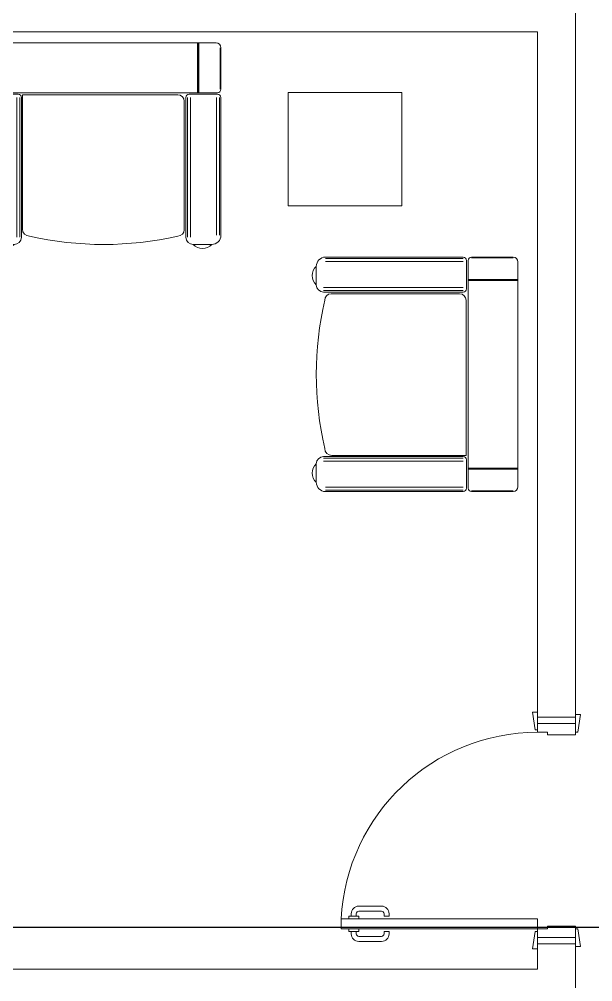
# Model space of a CAD drawing. Header units: metres. Extents: x -18745 to 220762, y -1579758 to -1356048.
# Drawn here: x 110561 to 112836, y -1418903 to -1415083 of the extents above; entities that cross this region are included whole.
import ezdxf

# ---------------------------------------------------------------- set-up
doc = ezdxf.new("R2010")
doc.units = ezdxf.units.M
doc.layers.get('0').update_dxf_attribs({"lineweight": 0})
doc.layers.add('A-100 - Copy$0$axes', color=8, linetype='Continuous')
for name, color, linetype, lineweight in [('A-100 - Copy$0$Medical Equipment and Furniture', 8, 'Continuous', 0), ('A-100 - Copy$0$Medical Equipment and Furniture1', 8, 'Continuous', 5), ('A-100 - Copy$0$Walls', 8, 'Continuous', 0), ('A-100 - Copy$0$Wooden Joinery', 8, 'Continuous', 0)]:
    doc.layers.add(name, color=color, linetype=linetype, lineweight=lineweight)

# ---------------------------------------------------------------- blocks, each defined once
blk = doc.blocks.new('A-100 - Copy$0$single seat')
at = {"layer": 'A-100 - Copy$0$Medical Equipment and Furniture1'}
for p, q in [((-972742.2, -381703.1), (-972742.2, -382595.5)), ((-972558.1, -381684), (-972723.2, -381684)), ((-972558.1, -381687.4), (-972723.2, -381687.4)), ((-972544.8, -381697.3), (-972544.8, -382601.1)), ((-972538.5, -381697.3), (-972538.5, -381809.5)), ((-971978.9, -381684), (-972525.2, -381684)), ((-971978.9, -381689.9), (-972525.2, -381689.9)), ((-971978.9, -381701.7), (-972525.2, -381701.7)), ((-971942.2, -381720.6), (-971942.2, -381794)), ((-972544.8, -381772.1), (-972742.2, -381772.1)), ((-972544.8, -381774.6), (-972742.2, -381774.6)), ((-972544.8, -381777.1), (-972742.2, -381777.1)), ((-971971, -381805.1), (-972525.2, -381805.1)), ((-971971, -381816.9), (-972525.2, -381816.9)), ((-972536.4, -381854.9), (-972536.4, -382471.4)), ((-971971, -381822.8), (-972525.2, -381822.8)), ((-972001, -381829.5), (-972511, -381829.5)), ((-972536.4, -382471.4), (-972003.7, -382471.4)), ((-972538.5, -382600.9), (-972538.5, -382488.7)), ((-971971, -382475.4), (-972525.2, -382475.4)), ((-971971, -382481.3), (-972525.2, -382481.3)), ((-971971, -382493.1), (-972525.2, -382493.1)), ((-971942.2, -382577.6), (-971942.2, -382504.2)), ((-972544.8, -382521), (-972742.2, -382521)), ((-972544.8, -382523.6), (-972742.2, -382523.6)), ((-972544.8, -382526.1), (-972742.2, -382526.1)), ((-972558.1, -382610.8), (-972723.2, -382610.8)), ((-972558.1, -382614.2), (-972723.2, -382614.2)), ((-971978.9, -382596.4), (-972525.2, -382596.4)), ((-971978.9, -382608.3), (-972525.2, -382608.3)), ((-971978.9, -382614.2), (-972525.2, -382614.2))]:
    blk.add_line(p, q, dxfattribs=at)
for centre, radius, start, end in [((-972723.2, -381703.1), 19.1, 90, 180), ((-972558.1, -381697.3), 13.3, 0, 90), ((-972525.2, -381697.3), 13.3, 90, 180), ((-971978.9, -381720.6), 36.6, 0, 90), ((-971976, -381757.3), 49.9, 312.6462, 47.3538), ((-972525.2, -381809.5), 13.3, 180, 270), ((-971971, -381794), 28.8, 270, 0), ((-972511, -381854.9), 25.3, 90, 180), ((-972001, -381854.9), 25.3, 0, 90), ((-973252.2, -382149.1), 1310, 347.0217, 12.9783), ((-972003.7, -382443.3), 28.1, 270, 0), ((-972525.2, -382488.7), 13.3, 90, 180), ((-971971, -382504.2), 28.8, 0, 90), ((-971976, -382540.9), 49.9, 312.6462, 47.3538), ((-971978.9, -382577.6), 36.6, 270, 0), ((-972723.2, -382595.1), 19.1, 180, 270), ((-972558.1, -382600.9), 13.3, 270, 0), ((-972525.2, -382600.9), 13.3, 180, 270)]:
    blk.add_arc(centre, radius, start, end, dxfattribs=at)
blk = doc.blocks.new('A-100 - Copy$0$A$C72370EFE')
at = {"layer": 'A-100 - Copy$0$Wooden Joinery'}
for p, q in [((-0.01, -0.03), (-0.01, -0.07)), ((0, -0.03), (-0.01, -0.03)), ((0.04, -0.03), (0.05, -0.03)), ((0.05, -0.03), (0.05, -0.07)), ((-0.05, -0.07), (-0.05, -0.16)), ((-0.03, -0.07), (-0.03, -0.16)), ((-0.01, -0.04), (-0.02, -0.04)), ((-0.01, -0.06), (-0.02, -0.06)), ((0, -0.07), (-0.01, -0.07)), ((0.04, -0.07), (0.05, -0.07)), ((0.05, -0.04), (0.06, -0.04)), ((0.05, -0.06), (0.06, -0.06)), ((0.07, -0.07), (0.07, -0.16)), ((0.09, -0.07), (0.09, -0.16)), ((-0.01, -0.17), (-0.02, -0.17)), ((-0.01, -0.19), (-0.02, -0.19)), ((-0.01, -0.17), (-0.01, -0.19)), ((0.05, -0.17), (0.06, -0.17)), ((0.05, -0.17), (0.05, -0.19)), ((0.05, -0.19), (0.06, -0.19))]:
    blk.add_line(p, q, dxfattribs=at)
for centre, radius, start, end in [((-0.02, -0.07), 0.03, 90, 180), ((-0.02, -0.07), 0.01, 90, 180), ((0.06, -0.07), 0.03, 0, 90), ((0.06, -0.07), 0.01, 0, 90), ((-0.02, -0.16), 0.03, 180, 270), ((-0.02, -0.16), 0.01, 180, 270), ((0.06, -0.16), 0.01, 270, 0), ((0.06, -0.16), 0.03, 270, 0)]:
    blk.add_arc(centre, radius, start, end, dxfattribs=at)
blk = doc.blocks.new('A-100 - Copy$0$DR1')
at = {"layer": 'A-100 - Copy$0$Wooden Joinery', "elevation": 0}
for points in [[(1743402.9, 41721.9), (1743392.9, 41721.9), (1743382.9, 41791.9), (1743402.9, 41791.9)], [(1743552.9, 41731.9), (1743562.9, 41731.9), (1743572.9, 41801.9), (1743552.9, 41801.9)], [(1743552.9, 41681.9), (1744331.9, 41681.9), (1744331.9, 41721.9), (1743552.9, 41721.9)], [(1743402.9, 40941.9), (1743392.9, 40941.9), (1743382.9, 40871.9), (1743402.9, 40871.9)], [(1743552.9, 40931.9), (1743562.9, 40931.9), (1743572.9, 40861.9), (1743552.9, 40861.9)]]:
    blk.add_lwpolyline(points, close=True, dxfattribs=at)
for points in [[(1743552.9, 41756.9), (1743402.9, 41756.9), (1743402.9, 41781.9), (1743552.9, 41781.9), (1743552.9, 41756.9)], [(1743552.9, 41756.9), (1743552.9, 41721.9), (1743512.9, 41721.9), (1743512.9, 41711.9), (1743402.9, 41711.9), (1743402.9, 41756.9), (1743552.9, 41756.9)], [(1743552.9, 40906.9), (1743552.9, 40941.9), (1743512.9, 40941.9), (1743512.9, 40951.9), (1743402.9, 40951.9), (1743402.9, 40906.9), (1743552.9, 40906.9)], [(1743552.9, 40906.9), (1743402.9, 40906.9), (1743402.9, 40881.9), (1743552.9, 40881.9), (1743552.9, 40906.9)]]:
    blk.add_lwpolyline(points, dxfattribs=at)
at = {"layer": 'A-100 - Copy$0$Wooden Joinery'}
blk.add_arc((1743552.9, 41721.9, 0), 780, 270, 357.0603, dxfattribs=at)
at = {"layer": 'A-100 - Copy$0$Wooden Joinery', "xscale": -999.9999999998856, "yscale": 999.9999999998856, "zscale": 999.9999999998854, "rotation": 270}
blk.add_blockref('A-100 - Copy$0$A$C72370EFE', (1744331.9, 41681.9, 0), dxfattribs=at)
blk = doc.blocks.new('A-100 - Copy')
at = {"layer": 'A-100 - Copy$0$axes'}
blk.add_line((178940.3, -1418687.7, 2.4), (96042.2, -1418687.7, 2.4), dxfattribs=at)
at = {"layer": 'A-100 - Copy$0$Medical Equipment and Furniture', "elevation": 2.3}
blk.add_lwpolyline([(112077.9, -1415823.3), (112077.9, -1415373.3), (111627.9, -1415373.3), (111627.9, -1415823.3)], close=True, dxfattribs=at)
at = {"layer": 'A-100 - Copy$0$Walls'}
for p, q in [((112766.9, -1406452.7, 2.4), (112766.9, -1417852.7, 2.4)), ((108078.3, -1415132.9, 2.4), (112616.9, -1415132.9, 2.4)), ((112616.9, -1415132.9, 2.4), (112616.9, -1417852.7, 2.4)), ((112616.9, -1417852.7, 2.4), (112766.9, -1417852.7, 2.4)), ((112616.9, -1418752.7, 2.4), (112616.9, -1418852.7, 2.4)), ((112616.9, -1418752.7, 2.4), (112766.9, -1418752.7, 2.4)), ((112766.9, -1418752.7, 2.4), (112766.9, -1419052.7, 2.4)), ((108078.3, -1418852.7, 2.4), (112616.9, -1418852.7, 2.4))]:
    blk.add_line(p, q, dxfattribs=at)
at = {"layer": 'A-100 - Copy$0$Medical Equipment and Furniture', "rotation": 270}
blk.add_blockref('A-100 - Copy$0$single seat', (493044.8, -2387919.1, 2.4), dxfattribs=at)
at = {"layer": 'A-100 - Copy$0$Medical Equipment and Furniture', "xscale": -1}
blk.add_blockref('A-100 - Copy$0$single seat', (-860203.1, -1034343, 2.4), dxfattribs=at)
at = {"layer": 'A-100 - Copy$0$Wooden Joinery', "rotation": 180}
blk.add_blockref('A-100 - Copy$0$DR1', (1856169.8, -1376970.8, 2.4), dxfattribs=at)

msp = doc.modelspace()

# ---------------------------------------------------------------- block references
msp.add_blockref('A-100 - Copy', (0, 0))

doc.saveas('drawing.dxf')
